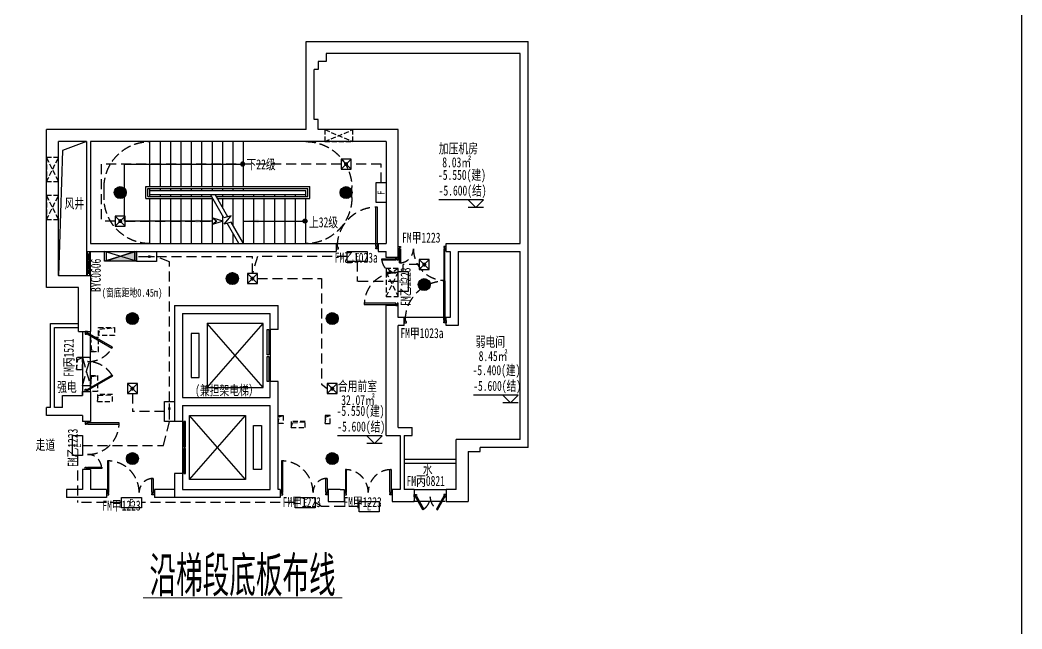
# Model space of a CAD drawing. Header units: millimetres. Extents: x -1582620 to 4754388, y -184455 to 3397362.
# Drawn here: x 3231482 to 3256548, y 2476717 to 2491937 of the extents above; entities that cross this region are included whole.
import ezdxf
from ezdxf.enums import TextEntityAlignment as Align

# ---------------------------------------------------------------- set-up
doc = ezdxf.new("R2010")
doc.units = ezdxf.units.MM
doc.header["$LTSCALE"] = 1000
doc.header["$MEASUREMENT"] = 0
for name, pattern in [('__附着_A09-5~7、9、12号楼零件_TEN25KIB_设计区$0$DASH', [0.35, 0.25, -0.1]), ('__附着_A09-5~7、9、12号楼零件_TEN25KIB_设计区$0$HIDDEN', [0.375, 0.25, -0.125]), ('HIDDEN', [0.375, 0.25, -0.125])]:
    doc.linetypes.add(name, pattern=pattern)
for name, color, linetype in [('$0$AD-NAME-ROOM', 9, 'Continuous'), ('__附着_A09-5~7、9、12号楼零件_TEN25KIB_设计区$0$AD-AREA-USNO', 9, 'Continuous'), ('__附着_A09-5~7、9、12号楼零件_TEN25KIB_设计区$0$AD-INDX', 9, 'Continuous'), ('__附着_A09-5~7、9、12号楼零件_TEN25KIB_设计区$0$AD-LEVL-HIGH', 9, 'Continuous'), ('__附着_A09-5~7、9、12号楼零件_TEN25KIB_设计区$0$AD-NAME-ROOM', 253, 'Continuous'), ('__附着_A09-5~7、9、12号楼零件_TEN25KIB_设计区$0$AD-NUMB', 9, 'Continuous'), ('__附着_A09-5~7、9、12号楼零件_TEN25KIB_设计区$0$AD-SIGN', 9, 'Continuous'), ('__附着_A09-5~7、9、12号楼零件_TEN25KIB_设计区$0$AE-ABOV', 9, '__附着_A09-5~7、9、12号楼零件_TEN25KIB_设计区$0$HIDDEN'), ('__附着_A09-5~7、9、12号楼零件_TEN25KIB_设计区$0$AE-DOOR-INSD', 9, 'Continuous'), ('__附着_A09-5~7、9、12号楼零件_TEN25KIB_设计区$0$AE-EQPM', 9, 'Continuous'), ('__附着_A09-5~7、9、12号楼零件_TEN25KIB_设计区$0$AE-FLOR', 9, 'Continuous'), ('__附着_A09-5~7、9、12号楼零件_TEN25KIB_设计区$0$AE-HDWR', 8, 'Continuous'), ('__附着_A09-5~7、9、12号楼零件_TEN25KIB_设计区$0$AE-HOLE', 9, 'Continuous'), ('__附着_A09-5~7、9、12号楼零件_TEN25KIB_设计区$0$AE-STAR', 9, 'Continuous'), ('__附着_A09-5~7、9、12号楼零件_TEN25KIB_设计区$0$AE-WALL', 9, 'Continuous'), ('__附着_A09-5~7、9、12号楼零件_TEN25KIB_设计区$0$AE-WIND', 9, 'Continuous'), ('__附着_A09-5~7、9、12号楼零件_TEN25KIB_设计区$0$W-HOLE', 9, 'Continuous'), ('__附着_A09-5~7、9、12号楼零件_TEN25KIB_设计区$0$XD-LEVL-HIGH', 9, 'Continuous'), ('__附着_A09-5~7、9、12号楼零件_TEN25KIB_设计区$0$XD-SIGN', 9, 'Continuous'), ('E-LITE-LITE', 3, 'Continuous'), ('E-LITE-WIRE2', 4, 'HIDDEN'), ('E-UNIV-EL', 140, 'Continuous'), ('E-UNIV-NOTE', 6, 'Continuous')]:
    doc.layers.add(name, color=color, linetype=linetype)
doc.styles.add('__附着_A09-5~7、9、12号楼零件_TEN25KIB_设计区$0$__附着_A09-单体_TEN24NB9_设计区$0$TH-STYLE1', font='Stfangso_0.ttf', dxfattribs={"width": 0.7})
doc.styles.add('__附着_A09-5~7、9、12号楼零件_TEN25KIB_设计区$0$TH-STYLE1', font='Stfangso_0.ttf', dxfattribs={"width": 0.7})
doc.styles.add('__附着_A09-5~7、9、12号楼零件_TEN25KIB_设计区$0$TH-STYLE3', font='Stfangso_0.ttf', dxfattribs={"width": 0.7})
doc.styles.add('TH-STYLE3', font='tssdeng.shx', dxfattribs={"width": 0.65, "bigfont": 'tssdchn.shx'})

# ---------------------------------------------------------------- blocks, each defined once
blk = doc.blocks.new('__附着_A09-5~7、9、12号楼零件_TEN25KIB_设计区$0$A$C3EE31E4A')
at = {"layer": '__附着_A09-5~7、9、12号楼零件_TEN25KIB_设计区$0$AE-HDWR'}
for p, q in [((-80, -1125), (1581, -1125)), ((-80, -1125), (-80, -1425)), ((-30, -1175), (1552, -1175)), ((-30, -1175), (-30, -1375)), ((1667, -1175), (3970, -1175)), ((1696, -1125), (4020, -1125)), ((3970, -1175), (3970, -1375)), ((4020, -1125), (4020, -1425)), ((-80, -1425), (4020, -1425)), ((-30, -1375), (3970, -1375))]:
    blk.add_line(p, q, dxfattribs=at)
at = {"layer": '__附着_A09-5~7、9、12号楼零件_TEN25KIB_设计区$0$AE-STAR'}
for p, q in [((20, 0), (20, -1125)), ((280, 0), (280, -1125)), ((540, 0), (540, -1125)), ((800, 0), (800, -1125)), ((1060, 0), (1060, -1125)), ((1320, 0), (1320, -1125)), ((1580, 0), (1580, -1125)), ((1840, 0), (1840, -701)), ((2100, 0), (2100, -250)), ((2360, 0), (2360, -1125)), ((2620, 0), (2620, -1125)), ((2880, 0), (2880, -1125)), ((3140, 0), (3140, -1125)), ((3400, 0), (3400, -1125)), ((3660, 0), (3660, -1125)), ((3920, 0), (3920, -1125)), ((2100, -450), (2100, -1125)), ((1840, -901), (1840, -1125)), ((20, -1175), (20, -1225)), ((20, -1225), (3920, -1225)), ((20, -1225), (20, -1325)), ((280, -1175), (280, -1225)), ((540, -1175), (540, -1225)), ((800, -1175), (800, -1225)), ((1060, -1175), (1060, -1225)), ((1320, -1175), (1320, -1225)), ((1840, -1175), (1840, -1225)), ((2100, -1175), (2100, -1225)), ((2360, -1175), (2360, -1225)), ((2620, -1175), (2620, -1225)), ((2880, -1175), (2880, -1225)), ((3140, -1175), (3140, -1225)), ((3400, -1175), (3400, -1225)), ((3660, -1175), (3660, -1225)), ((3920, -1175), (3920, -1225)), ((3920, -1175), (3920, -1225)), ((3920, -1225), (3920, -1325)), ((20, -1325), (3920, -1325)), ((20, -1325), (20, -1375)), ((20, -1425), (20, -2550)), ((280, -1325), (280, -1375)), ((280, -1425), (280, -2550)), ((540, -1325), (540, -1375)), ((540, -1425), (540, -2550)), ((800, -1325), (800, -1375)), ((800, -1425), (800, -2550)), ((1060, -1325), (1060, -1375)), ((1060, -1425), (1060, -2550)), ((1320, -1325), (1320, -1375)), ((1320, -1425), (1320, -2550)), ((1580, -1325), (1580, -1375)), ((1580, -1425), (1580, -2550)), ((1840, -1325), (1840, -1375)), ((1840, -1425), (1840, -2550)), ((2100, -1325), (2100, -1375)), ((2100, -1425), (2100, -2550)), ((2360, -1325), (2360, -1375)), ((2360, -1425), (2360, -2550))]:
    blk.add_line(p, q, dxfattribs=at)
at = {"layer": '__附着_A09-5~7、9、12号楼零件_TEN25KIB_设计区$0$XD-SIGN'}
for p, q in [((2245, 0), (1951, -509)), ((2360, 0), (2051, -536)), ((2051, -536), (1878, -489)), ((1878, -489), (2051, -695)), ((1871, -647), (1537, -1225)), ((1971, -674), (1653, -1225)), ((2051, -695), (1871, -647))]:
    blk.add_line(p, q, dxfattribs=at)
at = {"layer": '__附着_A09-5~7、9、12号楼零件_TEN25KIB_设计区$0$XD-SIGN', "linetype": '__附着_A09-5~7、9、12号楼零件_TEN25KIB_设计区$0$DASH'}
for p, q in [((-1130, -1150), (-1130, -1400)), ((5070, -1150), (5070, -1400))]:
    blk.add_line(p, q, dxfattribs=at)
for centre, start, end in [((20, -1150), 90, 180), ((3920, -1150), 0, 90), ((20, -1400), 180, 270), ((3920, -1400), 270, 0)]:
    blk.add_arc(centre, 1150, start, end, dxfattribs=at)
blk = doc.blocks.new('__附着_A09-5~7、9、12号楼零件_TEN25KIB_设计区$0$BG-IN-100')
for p, q in [((0, 0), (-192, 192)), ((-192, 192), (924, 192)), ((-192, 0), (192, 0)), ((0, 0), (192, 192))]:
    blk.add_line(p, q)
blk = doc.blocks.new('__附着_A09-5~7、9、12号楼零件_TEN25KIB_设计区$0$BG-100')
blk.add_blockref('__附着_A09-5~7、9、12号楼零件_TEN25KIB_设计区$0$BG-IN-100', (105033, 50487))
at = {"layer": '__附着_A09-5~7、9、12号楼零件_TEN25KIB_设计区$0$XD-LEVL-HIGH', "style": '__附着_A09-5~7、9、12号楼零件_TEN25KIB_设计区$0$TH-STYLE1', "width": 0.7}
for tag, p in [('相对标高', (104895, 51166)), ('结构标高', (104895, 50788)), ('(SL)', (105976, 50788))]:
    blk.add_attdef(tag, p, '', height=250, dxfattribs=at)
blk = doc.blocks.new('*U539')
blk.add_hatch(color=256).paths.add_polyline_path([(0, 240), (700, 0), (0, 0)])
for p, q in [((0, 240), (0, 0)), ((700, 240), (0, 240)), ((0, 240), (700, 0)), ((0, 0), (700, 0)), ((700, 0), (700, 240))]:
    blk.add_line(p, q)
at = {"layer": '__附着_A09-5~7、9、12号楼零件_TEN25KIB_设计区$0$W-HOLE'}
for p, q in [((-50, 240), (-50, 0)), ((750, 240), (-50, 240)), ((-50, 240), (750, 0)), ((-50, 0), (750, 240)), ((-50, 0), (750, 0)), ((750, 0), (750, 240))]:
    blk.add_line(p, q, dxfattribs=at)
blk = doc.blocks.new('__附着_A09-5~7、9、12号楼零件_TEN25KIB_设计区$0$_ARROW')
blk.add_solid([(0, 0), (-1, 0.1), (-1, -0.1)])
blk = doc.blocks.new('*U545')
at = {"layer": '__附着_A09-5~7、9、12号楼零件_TEN25KIB_设计区$0$AD-SIGN'}
h = blk.add_hatch(color=256, dxfattribs=at)
edge = h.paths.add_edge_path()
edge.add_arc((0, 0), 50, 0, 360)
blk.add_lwpolyline([(0, 1560), (0, 0)], dxfattribs=at)
blk.add_circle((0, 0), 50, dxfattribs=at)
at = {"layer": '__附着_A09-5~7、9、12号楼零件_TEN25KIB_设计区$0$AD-SIGN', "xscale": 400, "yscale": 400, "zscale": 400, "rotation": 90}
blk.add_blockref('__附着_A09-5~7、9、12号楼零件_TEN25KIB_设计区$0$_ARROW', (0, 1560), dxfattribs=at)
at = {"layer": '__附着_A09-5~7、9、12号楼零件_TEN25KIB_设计区$0$AD-NAME-ROOM', "style": '__附着_A09-5~7、9、12号楼零件_TEN25KIB_设计区$0$TH-STYLE3', "width": 0.7}
blk.add_attdef('A', (-91, -389), '', height=250, dxfattribs=at)
blk = doc.blocks.new('*U546')
at = {"layer": '__附着_A09-5~7、9、12号楼零件_TEN25KIB_设计区$0$AD-SIGN'}
h = blk.add_hatch(color=256, dxfattribs=at)
edge = h.paths.add_edge_path()
edge.add_arc((0, 0), 50, 0, 360)
blk.add_lwpolyline([(1425, 780), (1425, 2960), (0, 2960), (0, 0)], dxfattribs=at)
blk.add_circle((0, 0), 50, dxfattribs=at)
at = {"layer": '__附着_A09-5~7、9、12号楼零件_TEN25KIB_设计区$0$AD-SIGN', "xscale": -400, "yscale": 400, "zscale": 400, "rotation": 90}
blk.add_blockref('__附着_A09-5~7、9、12号楼零件_TEN25KIB_设计区$0$_ARROW', (1425, 780), dxfattribs=at)
at = {"layer": '__附着_A09-5~7、9、12号楼零件_TEN25KIB_设计区$0$AD-NAME-ROOM', "style": '__附着_A09-5~7、9、12号楼零件_TEN25KIB_设计区$0$TH-STYLE1', "width": 0.7}
blk.add_attdef('A', (-91, -389), '', height=250, dxfattribs=at)
blk = doc.blocks.new('*U540')
blk.add_lwpolyline([(30, 30), (60, 30), (60, 1020), (30, 1020)], close=True)
for points in [[(30, 0), (30, 30), (0, 30), (0, -30), (60, -30), (60, 0), (30, 0)], [(1020, 0), (1020, 30), (1050, 30), (1050, -30), (990, -30), (990, 0), (1020, 0)]]:
    blk.add_lwpolyline(points)
at = {"linetype": '__附着_A09-5~7、9、12号楼零件_TEN25KIB_设计区$0$HIDDEN'}
blk.add_arc((30, 30), 990, 0, 90, dxfattribs=at)
blk = doc.blocks.new('*U543')
at = {"layer": '__附着_A09-5~7、9、12号楼零件_TEN25KIB_设计区$0$AE-WIND'}
h = blk.add_hatch(dxfattribs=at)
h.set_pattern_fill('ANSI31', color=256, scale=20)
h.set_pattern_definition([(45, (0, 0), (-22.4506, 22.4506), [])])
h.paths.add_polyline_path([(60, 30), (540, 30), (540, -30), (60, -30)])
for p, q in [((0, 30), (600, 30)), ((60, 30), (60, -30)), ((540, 30), (540, -30)), ((0, -30), (600, -30))]:
    blk.add_line(p, q, dxfattribs=at)
at = {"layer": 'Defpoints'}
blk.add_lwpolyline([(60, 30), (540, 30), (540, -30), (60, -30)], close=True, dxfattribs=at)
blk = doc.blocks.new('*U542')
for points in [[(30, 30), (60, 30), (60, 822), (30, 822)], [(1170, 30), (1140, 30), (1140, 382), (1170, 382)]]:
    blk.add_lwpolyline(points, close=True)
for points in [[(30, 0), (30, 30), (0, 30), (0, -30), (60, -30), (60, 0), (30, 0)], [(1170, 0), (1170, 30), (1200, 30), (1200, -30), (1140, -30), (1140, 0), (1170, 0)]]:
    blk.add_lwpolyline(points)
at = {"linetype": '__附着_A09-5~7、9、12号楼零件_TEN25KIB_设计区$0$HIDDEN'}
for centre, radius, start, end in [((30, 30), 789, 0, 90), ((1170, 30), 351, 90, 180)]:
    blk.add_arc(centre, radius, start, end, dxfattribs=at)
blk = doc.blocks.new('*U541')
for points in [[(30, 30), (60, 30), (60, 600), (30, 600)], [(1170, 30), (1140, 30), (1140, 600), (1170, 600)]]:
    blk.add_lwpolyline(points, close=True)
for points in [[(30, 0), (30, 30), (0, 30), (0, -30), (60, -30), (60, 0), (30, 0)], [(1170, 0), (1170, 30), (1200, 30), (1200, -30), (1140, -30), (1140, 0), (1170, 0)]]:
    blk.add_lwpolyline(points)
at = {"linetype": '__附着_A09-5~7、9、12号楼零件_TEN25KIB_设计区$0$HIDDEN'}
for centre, start, end in [((30, 30), 0, 90), ((1170, 30), 90, 180)]:
    blk.add_arc(centre, 570, start, end, dxfattribs=at)
blk = doc.blocks.new('*U544')
for points in [[(30, 30), (56, 15), (416, 639), (390, 654)], [(1470, 30), (1444, 15), (1084, 639), (1110, 654)]]:
    blk.add_lwpolyline(points, close=True)
for points in [[(30, 0), (30, 30), (0, 30), (0, -30), (60, -30), (60, 0), (30, 0)], [(1470, 0), (1470, 30), (1500, 30), (1500, -30), (1440, -30), (1440, 0), (1470, 0)]]:
    blk.add_lwpolyline(points)
at = {"linetype": '__附着_A09-5~7、9、12号楼零件_TEN25KIB_设计区$0$HIDDEN'}
for centre, start, end in [((30, 30), 0, 60), ((1470, 30), 120, 180)]:
    blk.add_arc(centre, 720, start, end, dxfattribs=at)
blk = doc.blocks.new('__附着_A09-5~7、9、12号楼零件_TEN25KIB_设计区$0$dssdfdsfdsfds')
for points in [[(30, 30), (56, 15), (241, 335), (215, 350)], [(770, 30), (744, 15), (559, 335), (585, 350)]]:
    blk.add_lwpolyline(points, close=True)
for points in [[(30, 0), (30, 30), (0, 30), (0, -30), (60, -30), (60, 0), (30, 0)], [(770, 0), (770, 30), (800, 30), (800, -30), (740, -30), (740, 0), (770, 0)]]:
    blk.add_lwpolyline(points)
at = {"linetype": '__附着_A09-5~7、9、12号楼零件_TEN25KIB_设计区$0$HIDDEN'}
for centre, start, end in [((30, 30), 0, 60), ((770, 30), 120, 180)]:
    blk.add_arc(centre, 370, start, end, dxfattribs=at)
blk = doc.blocks.new('楼梯2')
at = {"layer": '__附着_A09-5~7、9、12号楼零件_TEN25KIB_设计区$0$AE-ABOV', "ltscale": 0.5}
for p, q in [((-3400, -5770, -225), (-3550, -5670, -225)), ((-3250, -5670, -225), (-3400, -5770, -225)), ((-3550, -5770, -225), (-3250, -6370, -225)), ((-3550, -6370, -225), (-3250, -5770, -225)), ((-10925, -8373), (-10775, -8350)), ((-6250, -9550), (-6229, -9382)), ((-6229, -9382), (-6125, -9350)), ((-5895, -9532), (-5575, -9500)), ((-5075, -9550), (-5054, -9382)), ((-5054, -9382), (-4950, -9350)), ((-5925, -9650), (-5895, -9532))]:
    blk.add_line(p, q, dxfattribs=at)
at = {"layer": '__附着_A09-5~7、9、12号楼零件_TEN25KIB_设计区$0$AE-ABOV', "ltscale": 0.5, "elevation": -225}
blk.add_lwpolyline([(-3250, -5770), (-3250, -5670), (-3550, -5670), (-3550, -5770)], dxfattribs=at)
blk.add_lwpolyline([(-3250, -5770), (-3550, -5770), (-3550, -6370), (-3250, -6370)], close=True, dxfattribs=at)
at = {"layer": '__附着_A09-5~7、9、12号楼零件_TEN25KIB_设计区$0$AE-ABOV', "ltscale": 0.5}
for points in [[(-10750, -7150), (-10346, -7150), (-10346, -7350), (-10750, -7350)], [(-10950, -7750), (-10750, -7750), (-10750, -7400), (-10950, -7400)], [(-11300, -8200), (-11150, -8200), (-11150, -7900), (-11300, -7900)], [(-10775, -8750), (-10950, -8750), (-10950, -8350), (-10775, -8350)], [(-10775, -9000), (-10400, -9000), (-10400, -8825), (-10775, -8825)], [(-6125, -9550), (-6250, -9550), (-6250, -9350), (-6125, -9350)], [(-5925, -9650), (-5575, -9650), (-5575, -9500), (-5925, -9500)], [(-5075, -9550), (-4950, -9550), (-4950, -9350), (-5075, -9350)]]:
    blk.add_lwpolyline(points, close=True, dxfattribs=at)
for points in [[(-10746, -7350), (-10717, -7187), (-10346, -7150)], [(-10950, -7400), (-10925, -7727), (-10750, -7750)], [(-11300, -8200), (-11267, -7943), (-11150, -7900)], [(-10775, -9000), (-10754, -8844), (-10400, -8825)]]:
    blk.add_lwpolyline(points, dxfattribs=at)
at = {"layer": '__附着_A09-5~7、9、12号楼零件_TEN25KIB_设计区$0$AE-EQPM'}
for p, q in [((-6630, -8650), (-8030, -7050)), ((-8030, -8650), (-6630, -7050)), ((-8470, -10950), (-7070, -9350)), ((-7070, -10950), (-8470, -9350))]:
    blk.add_line(p, q, dxfattribs=at)
for points in [[(-8030, -8650), (-6630, -8650), (-6630, -7050), (-8030, -7050)], [(-6490, -7200), (-6490, -7832), (-6530, -7832), (-6530, -7200)], [(-8430, -8400), (-8230, -8400), (-8230, -7300), (-8430, -7300)], [(-6490, -7868), (-6490, -8500), (-6530, -8500), (-6530, -7868)], [(-8610, -9500), (-8610, -10132), (-8570, -10132), (-8570, -9500)], [(-7070, -10950), (-8470, -10950), (-8470, -9350), (-7070, -9350)], [(-6670, -10700), (-6870, -10700), (-6870, -9600), (-6670, -9600)], [(-8610, -10168), (-8610, -10800), (-8570, -10800), (-8570, -10168)]]:
    blk.add_lwpolyline(points, close=True, dxfattribs=at)
at = {"layer": '__附着_A09-5~7、9、12号楼零件_TEN25KIB_设计区$0$AE-FLOR', "linetype": '__附着_A09-5~7、9、12号楼零件_TEN25KIB_设计区$0$DASH', "ltscale": 0.5}
for p, q in [((-5086, -2200, 125), (-4386, -2500, 125)), ((-5086, -2500, 125), (-4386, -2200, 125)), ((-12050, -2900, 2600), (-11750, -3500, 2600)), ((-12050, -3500, 2600), (-11750, -2900, 2600)), ((-12050, -3850), (-11750, -4450)), ((-12050, -4450), (-11750, -3850))]:
    blk.add_line(p, q, dxfattribs=at)
at = {"layer": '__附着_A09-5~7、9、12号楼零件_TEN25KIB_设计区$0$AE-FLOR'}
for p, q in [((-11050, -5250), (-11050, -5850)), ((-10950, -5850), (-10950, -5250)), ((-4800, -5050), (-3750, -5050)), ((-2050, -6900), (-3100, -6900)), ((-11150, -7250), (-11150, -8750)), ((-10950, -8750), (-10950, -7250)), ((-6450, -7200), (-6450, -8500)), ((-8650, -9500), (-8650, -10800)), ((-2850, -11200), (-2050, -11200)), ((-2075, -11500), (-2875, -11500))]:
    blk.add_line(p, q, dxfattribs=at)
at = {"layer": '__附着_A09-5~7、9、12号楼零件_TEN25KIB_设计区$0$AE-FLOR', "linetype": '__附着_A09-5~7、9、12号楼零件_TEN25KIB_设计区$0$DASH'}
for p, q in [((-11150, -7900), (-10950, -8600)), ((-11150, -8600), (-10950, -7900))]:
    blk.add_line(p, q, dxfattribs=at)
at = {"layer": '__附着_A09-5~7、9、12号楼零件_TEN25KIB_设计区$0$AE-FLOR', "ltscale": 10}
blk.add_line((-10950, -8750), (-10925, -8373), dxfattribs=at)
at = {"layer": '__附着_A09-5~7、9、12号楼零件_TEN25KIB_设计区$0$AE-FLOR', "linetype": '__附着_A09-5~7、9、12号楼零件_TEN25KIB_设计区$0$DASH', "ltscale": 0.5}
for points, elevation in [([(-5086, -2500), (-4386, -2500), (-4386, -2200), (-5086, -2200)], 125), ([(-12050, -3500), (-11750, -3500), (-11750, -2900), (-12050, -2900)], 2600)]:
    blk.add_lwpolyline(points, close=True, dxfattribs=dict(at, elevation=elevation))
blk.add_lwpolyline([(-12050, -4450), (-11750, -4450), (-11750, -3850), (-12050, -3850)], close=True, dxfattribs=at)
at = {"layer": '__附着_A09-5~7、9、12号楼零件_TEN25KIB_设计区$0$AE-FLOR', "linetype": '__附着_A09-5~7、9、12号楼零件_TEN25KIB_设计区$0$DASH'}
blk.add_lwpolyline([(-11150, -8600), (-10950, -8600), (-10950, -7900), (-11150, -7900)], close=True, dxfattribs=at)
at = {"layer": '__附着_A09-5~7、9、12号楼零件_TEN25KIB_设计区$0$AE-HOLE'}
blk.add_lwpolyline([(-11050, -2500), (-11650, -2724), (-11750, -5852)], dxfattribs=at)
at = {"layer": '__附着_A09-5~7、9、12号楼零件_TEN25KIB_设计区$0$AE-WALL'}
for p, q in [((-5550, -2200), (-5550, 0)), ((-5550, 0), (0, 0)), ((0, -10150), (0, 0)), ((-200, -5050), (-200, -300)), ((-5350, -1950), (-5350, -700)), ((-5250, -700), (-5350, -700)), ((-5250, -1950), (-5350, -1950)), ((-5250, -2200), (-5250, -1950)), ((-12050, -6150), (-12050, -2200)), ((-5550, -2200), (-12050, -2200)), ((-3250, -2200), (-5250, -2200)), ((-3250, -5050), (-3250, -2200)), ((-11050, -2500), (-11750, -2500)), ((-11750, -5850), (-11750, -2500)), ((-11050, -2500), (-11050, -5250)), ((-10950, -2500), (-10950, -5050)), ((-3550, -2500), (-10950, -2500)), ((-3550, -2500), (-3550, -5050)), ((-11050, -5250), (-4800, -5250)), ((-10950, -5050), (-4800, -5050)), ((-4800, -5050), (-4800, -5250)), ((-3750, -5050), (-3550, -5050)), ((-3750, -5050), (-3750, -5250)), ((-3750, -5250), (-3550, -5250)), ((-3550, -5400), (-3550, -5250)), ((-3250, -5400), (-3250, -5050)), ((-2050, -5250), (-2050, -5050)), ((-2050, -5050), (-200, -5050)), ((-1750, -5250), (-1750, -7100)), ((-1750, -5250), (-200, -5250)), ((-200, -9950), (-200, -5250)), ((-3250, -5400), (-3550, -5400)), ((-11750, -5850), (-10950, -5850)), ((-10950, -5850), (-10950, -7250)), ((-10950, -5850), (-10950, -7250)), ((-11250, -6150), (-12050, -6150)), ((-11250, -7250), (-11250, -6150)), ((-8850, -6600), (-8850, -9500)), ((-8850, -6600), (-6250, -6600)), ((-6250, -7200), (-6250, -6600)), ((-3550, -9850), (-3550, -6600)), ((-3250, -6600), (-3550, -6600)), ((-3250, -6900), (-3250, -6600)), ((-8650, -6800), (-6450, -6800)), ((-8650, -6800), (-8650, -8900)), ((-6450, -7200), (-6450, -6800)), ((-3100, -6900), (-3250, -6900)), ((-3100, -7100), (-3100, -6900)), ((-2050, -7100), (-2050, -6900)), ((-1950, -6900), (-2050, -6900)), ((-11950, -9150), (-11950, -7050)), ((-11950, -7050), (-11250, -7050)), ((-11850, -9150), (-11850, -7150)), ((-11850, -7150), (-11250, -7150)), ((-11250, -7250), (-10950, -7250)), ((-6250, -7200), (-6450, -7200)), ((-3250, -9650), (-3250, -7100)), ((-3100, -7100), (-3250, -7100)), ((-1750, -7100), (-2050, -7100)), ((-6450, -8900), (-6450, -8500)), ((-6250, -8500), (-6450, -8500)), ((-6250, -11200), (-6250, -8500)), ((-11150, -8750), (-10950, -8750)), ((-11150, -8750), (-11150, -8850)), ((-11150, -8850), (-11150, -8750)), ((-10950, -8750), (-10950, -9150)), ((-10950, -8750), (-10950, -9500)), ((-8650, -8900), (-6450, -8900)), ((-11950, -9150), (-12050, -9150)), ((-12050, -9350), (-12050, -9150)), ((-11651, -9150), (-11850, -9150)), ((-8650, -9100), (-8650, -9500)), ((-8650, -9100), (-6450, -9100)), ((-6450, -11200), (-6450, -9100)), ((-11150, -9350), (-12050, -9350)), ((-11150, -9350), (-11150, -9500)), ((-10950, -9500), (-11150, -9500)), ((-8650, -9500), (-8850, -9500)), ((-3250, -9650), (-2900, -9650)), ((-2900, -9850), (-2900, -9650)), ((-3550, -9850), (-3200, -9850)), ((-3200, -9850), (-3200, -11200)), ((-3100, -9850), (-3100, -11200)), ((-3100, -9850), (-2900, -9850)), ((-1800, -11200), (-1800, -9950)), ((-200, -9950), (-1800, -9950)), ((-1500, -10250), (-1500, -11500)), ((-1500, -10250), (-1200, -10250)), ((0, -10150), (-1200, -10150)), ((-1200, -10250), (-1200, -10150)), ((-1800, -10450), (-3100, -10450)), ((-10950, -10700), (-11150, -10700)), ((-11150, -10700), (-11150, -11200)), ((-1800, -10550), (-3100, -10550)), ((-8850, -10800), (-8850, -11400)), ((-8650, -10800), (-8850, -10800)), ((-8650, -10800), (-8650, -11200)), ((-11150, -11200), (-11550, -11200)), ((-11550, -11200), (-11550, -11400)), ((-10550, -11200), (-10950, -11200)), ((-10550, -11200), (-10550, -11400)), ((-9350, -11200), (-9350, -11400)), ((-8850, -11200), (-9350, -11200)), ((-8650, -11200), (-6450, -11200)), ((-6200, -11200), (-6250, -11200)), ((-6200, -11200), (-6200, -11400)), ((-4700, -11200), (-4600, -11200)), ((-4600, -11200), (-4600, -11500)), ((-3200, -11200), (-3400, -11200)), ((-3400, -11200), (-3400, -11500)), ((-2850, -11200), (-3100, -11200)), ((-2850, -11200), (-2850, -11500)), ((-1800, -11200), (-2050, -11200)), ((-2050, -11200), (-2050, -11500)), ((-10550, -11400), (-11550, -11400)), ((-6200, -11400), (-9350, -11400)), ((-3400, -11500), (-2850, -11500)), ((-2050, -11500), (-1500, -11500))]:
    blk.add_line(p, q, dxfattribs=at)
for points in [[(-200, -300), (-5050, -300), (-5050, -500), (-5250, -500), (-5250, -700)], [(-2050, -5250), (-1950, -5250), (-1950, -6900)], [(-11651, -9150), (-11651, -8850), (-11150, -8850)], [(-10950, -10700), (-10950, -11200)], [(-4700, -11200), (-5000, -11200), (-5000, -11500), (-4600, -11500)]]:
    blk.add_lwpolyline(points, dxfattribs=at)
at = {"layer": '__附着_A09-5~7、9、12号楼零件_TEN25KIB_设计区$0$AD-LEVL-HIGH'}
ref = blk.add_blockref('__附着_A09-5~7、9、12号楼零件_TEN25KIB_设计区$0$BG-100', (103725, -54635), dxfattribs=dict(at, xscale=-1))
ref.add_attrib('结构标高', '-5.550(建)', (-2253, -3456), dxfattribs={"layer": '__附着_A09-5~7、9、12号楼零件_TEN25KIB_设计区$0$XD-LEVL-HIGH', "height": 250, "style": '__附着_A09-5~7、9、12号楼零件_TEN25KIB_设计区$0$TH-STYLE1', "width": 0.7})
ref.add_attrib('相对标高', '-5.600(结)', (-2237, -3848), dxfattribs={"layer": '__附着_A09-5~7、9、12号楼零件_TEN25KIB_设计区$0$XD-LEVL-HIGH', "height": 250, "style": '__附着_A09-5~7、9、12号楼零件_TEN25KIB_设计区$0$TH-STYLE1', "width": 0.7})
ref.add_attrib('结构标高', '-5.550(建)', (-2253, -3456), dxfattribs={"layer": '__附着_A09-5~7、9、12号楼零件_TEN25KIB_设计区$0$XD-LEVL-HIGH', "height": 250, "style": '__附着_A09-5~7、9、12号楼零件_TEN25KIB_设计区$0$TH-STYLE1', "width": 0.7})
ref.add_attrib('相对标高', '-5.600(结)', (-2237, -3848), dxfattribs={"layer": '__附着_A09-5~7、9、12号楼零件_TEN25KIB_设计区$0$XD-LEVL-HIGH', "height": 250, "style": '__附着_A09-5~7、9、12号楼零件_TEN25KIB_设计区$0$TH-STYLE1', "width": 0.7})
ref = blk.add_blockref('__附着_A09-5~7、9、12号楼零件_TEN25KIB_设计区$0$BG-100', (104589, -59517), dxfattribs=dict(at, xscale=-1))
ref.add_attrib('结构标高', '-5.400(建)', (-1389, -8338), dxfattribs={"layer": '__附着_A09-5~7、9、12号楼零件_TEN25KIB_设计区$0$XD-LEVL-HIGH', "height": 250, "style": '__附着_A09-5~7、9、12号楼零件_TEN25KIB_设计区$0$TH-STYLE1', "width": 0.7})
ref.add_attrib('相对标高', '-5.600(结)', (-1373, -8730), dxfattribs={"layer": '__附着_A09-5~7、9、12号楼零件_TEN25KIB_设计区$0$XD-LEVL-HIGH', "height": 250, "style": '__附着_A09-5~7、9、12号楼零件_TEN25KIB_设计区$0$TH-STYLE1', "width": 0.7})
ref.add_attrib('结构标高', '-5.400(建)', (-1389, -8338), dxfattribs={"layer": '__附着_A09-5~7、9、12号楼零件_TEN25KIB_设计区$0$XD-LEVL-HIGH', "height": 250, "style": '__附着_A09-5~7、9、12号楼零件_TEN25KIB_设计区$0$TH-STYLE1', "width": 0.7})
ref.add_attrib('相对标高', '-5.600(结)', (-1373, -8730), dxfattribs={"layer": '__附着_A09-5~7、9、12号楼零件_TEN25KIB_设计区$0$XD-LEVL-HIGH', "height": 250, "style": '__附着_A09-5~7、9、12号楼零件_TEN25KIB_设计区$0$TH-STYLE1', "width": 0.7})
ref = blk.add_blockref('__附着_A09-5~7、9、12号楼零件_TEN25KIB_设计区$0$BG-100', (101188, -60534), dxfattribs=dict(at, xscale=-1))
ref.add_attrib('结构标高', '-5.550(建)', (-4790, -9355), dxfattribs={"layer": '__附着_A09-5~7、9、12号楼零件_TEN25KIB_设计区$0$XD-LEVL-HIGH', "height": 250, "style": '__附着_A09-5~7、9、12号楼零件_TEN25KIB_设计区$0$TH-STYLE1', "width": 0.7})
ref.add_attrib('相对标高', '-5.600(结)', (-4774, -9747), dxfattribs={"layer": '__附着_A09-5~7、9、12号楼零件_TEN25KIB_设计区$0$XD-LEVL-HIGH', "height": 250, "style": '__附着_A09-5~7、9、12号楼零件_TEN25KIB_设计区$0$TH-STYLE1', "width": 0.7})
at = {"layer": '__附着_A09-5~7、9、12号楼零件_TEN25KIB_设计区$0$AD-SIGN'}
ref = blk.add_blockref('*U546', (-7140, -3062), dxfattribs=dict(at, xscale=-1, rotation=90))
ref.add_attrib('A', '下22级', (-7044, -3193), dxfattribs={"layer": '__附着_A09-5~7、9、12号楼零件_TEN25KIB_设计区$0$AD-NAME-ROOM', "height": 250, "style": '__附着_A09-5~7、9、12号楼零件_TEN25KIB_设计区$0$TH-STYLE1', "width": 0.7})
ref = blk.add_blockref('*U545', (-5580, -4487), dxfattribs=dict(at, rotation=90))
ref.add_attrib('A', '上32级', (-5482, -4641), dxfattribs={"layer": '__附着_A09-5~7、9、12号楼零件_TEN25KIB_设计区$0$AD-NAME-ROOM', "height": 250, "style": '__附着_A09-5~7、9、12号楼零件_TEN25KIB_设计区$0$TH-STYLE1', "width": 0.7})
at = {"layer": '__附着_A09-5~7、9、12号楼零件_TEN25KIB_设计区$0$AE-DOOR-INSD', "xscale": -1}
for p in [(-3750, -5150), (-2050, -7000)]:
    blk.add_blockref('*U540', p, dxfattribs=at)
at = {"layer": '__附着_A09-5~7、9、12号楼零件_TEN25KIB_设计区$0$AE-DOOR-INSD'}
for name, p, rotation in [('*U542', (-2050, -5150), 180), ('*U542', (-3280, -6600), 90), ('*U544', (-11050, -7250), 270), ('*U542', (-11050, -9500), 270)]:
    blk.add_blockref(name, p, dxfattribs=dict(at, rotation=rotation))
for name, p in [('*U542', (-10550, -11300)), ('*U542', (-6200, -11300)), ('*U541', (-4600, -11300))]:
    blk.add_blockref(name, p, dxfattribs=at)
at = {"layer": '__附着_A09-5~7、9、12号楼零件_TEN25KIB_设计区$0$AE-DOOR-INSD', "extrusion": (0, 0, -1), "xscale": -1, "zscale": -1, "rotation": 180}
blk.add_blockref('__附着_A09-5~7、9、12号楼零件_TEN25KIB_设计区$0$dssdfdsfdsfds', (2050, -11350), dxfattribs=at)
at = {"layer": '__附着_A09-5~7、9、12号楼零件_TEN25KIB_设计区$0$AE-EQPM', "xscale": -1}
blk.add_blockref('*U539', (-9850, -5490), dxfattribs=at)
at = {"layer": '__附着_A09-5~7、9、12号楼零件_TEN25KIB_设计区$0$AE-STAR', "xscale": -1, "rotation": 180}
blk.add_blockref('__附着_A09-5~7、9、12号楼零件_TEN25KIB_设计区$0$A$C3EE31E4A', (-9480, -5050), dxfattribs=at)
at = {"layer": '__附着_A09-5~7、9、12号楼零件_TEN25KIB_设计区$0$AE-WIND', "xscale": -1, "rotation": 270}
blk.add_blockref('*U543', (-10995, -5850), dxfattribs=at)
at = {"layer": '__附着_A09-5~7、9、12号楼零件_TEN25KIB_设计区$0$AD-AREA-USNO', "style": '__附着_A09-5~7、9、12号楼零件_TEN25KIB_设计区$0$TH-STYLE1', "width": 0.7}
for s, p in [('8.03㎡', (-2147, -3142)), ('8.45㎡', (-1237, -7985))]:
    blk.add_text(s, height=250, dxfattribs=at).set_placement(p)
blk.add_text('32.07㎡', height=250, dxfattribs=at).set_placement((-4255, -8961), align=Align.MIDDLE_CENTER)
at = {"layer": '__附着_A09-5~7、9、12号楼零件_TEN25KIB_设计区$0$AD-INDX', "style": '__附着_A09-5~7、9、12号楼零件_TEN25KIB_设计区$0$TH-STYLE1', "width": 0.7}
blk.add_text('(窗底距地0.45m)', height=200, dxfattribs=at).set_placement((-10667, -6376, 2943))
at = {"layer": '__附着_A09-5~7、9、12号楼零件_TEN25KIB_设计区$0$AD-NAME-ROOM', "style": '__附着_A09-5~7、9、12号楼零件_TEN25KIB_设计区$0$TH-STYLE1', "width": 0.7}
for s, p in [('加压机房', (-2234, -2794)), ('弱电间', (-1312, -7629)), ('走道', (-12321, -10206))]:
    blk.add_text(s, height=250, dxfattribs=at).set_placement(p)
for s, p in [('风井', (-11351, -4048)), ('强电', (-11538, -8631)), ('合用前室', (-4270, -8611)), ('(兼担架电梯）', (-7535, -8716, 0)), ('水', (-2512, -10695))]:
    blk.add_text(s, height=250, dxfattribs=at).set_placement(p, align=Align.MIDDLE_CENTER)
at = {"layer": '__附着_A09-5~7、9、12号楼零件_TEN25KIB_设计区$0$AD-NUMB', "style": '__附着_A09-5~7、9、12号楼零件_TEN25KIB_设计区$0$TH-STYLE1', "width": 0.7}
for s, p in [('FM甲1223', (-3152, -5024)), ('FM乙1023a', (-4840, -5525)), ('FM甲1023a', (-3195, -7412)), ('FM丙0821', (-3041, -11106)), ('FM甲1223', (-10653, -11721)), ('FM甲1223', (-6143, -11636)), ('FM甲1223', (-4621, -11636))]:
    blk.add_text(s, height=250, dxfattribs=at).set_placement(p)
at = {"layer": '__附着_A09-5~7、9、12号楼零件_TEN25KIB_设计区$0$AD-NUMB', "width": 0.7}
for s, style, p in [('BYC0606', '__附着_A09-5~7、9、12号楼零件_TEN25KIB_设计区$0$__附着_A09-单体_TEN24NB9_设计区$0$TH-STYLE1', (-10691, -6260)), ('FM乙1223', '__附着_A09-5~7、9、12号楼零件_TEN25KIB_设计区$0$TH-STYLE1', (-2941, -6605)), ('FM丙1521', '__附着_A09-5~7、9、12号楼零件_TEN25KIB_设计区$0$TH-STYLE1', (-11368, -8378)), ('FM乙1223', '__附着_A09-5~7、9、12号楼零件_TEN25KIB_设计区$0$TH-STYLE1', (-11267, -10635))]:
    blk.add_text(s, height=250, rotation=90, dxfattribs=dict(at, style=style)).set_placement(p)
blk = doc.blocks.new('E-BFEL110')
blk.add_lwpolyline([(-2.5, 1.25), (2.5, 1.25), (2.5, -1.25), (-2.5, -1.25)], close=True)
at = {"layer": 'E-UNIV-EL', "style": 'TH-STYLE3', "width": 0.7}
blk.add_attdef('T', text='', height=1.8, dxfattribs=at).set_placement((0, 0), align=Align.MIDDLE)
blk = doc.blocks.new('E-BFEL100')
blk.add_lwpolyline([(-2.5, 1.25), (2.5, 1.25), (2.5, -1.25), (-2.5, -1.25)], close=True)
at = {"layer": 'E-UNIV-EL', "style": 'TH-STYLE3', "width": 0.7}
blk.add_attdef('T', text='', height=1.8, dxfattribs=at).set_placement((0, 0), align=Align.MIDDLE)
blk = doc.blocks.new('E-BFEL200')
blk.add_lwpolyline([(-2.5, 1.25), (2.5, 1.25), (2.5, -1.25), (-2.5, -1.25)], close=True)
at = {"layer": 'E-UNIV-EL'}
blk.add_line((-2, 0), (2, 0), dxfattribs=at)
blk.add_lwpolyline([(0.5, 0, 0.75, 0, 0), (2, 0, 0, 0, 0)], format="xyseb", dxfattribs=at)
blk = doc.blocks.new('E-BL302')
at = {"const_width": 1.5}
blk.add_lwpolyline([(-0.75, 0, 1), (0.75, 0, 1)], format="xyb", close=True, dxfattribs=at)
blk.add_circle((0, 0), 1.5)
blk = doc.blocks.new('E-BFEL800')
for p, q in [((-1.25, -1.25), (1.25, 1.25)), ((1.25, -1.25), (-1.25, 1.25))]:
    blk.add_line(p, q)
blk.add_lwpolyline([(-1.25, -1.25), (1.25, -1.25), (1.25, 1.25), (-1.25, 1.25)], close=True)
at = {"const_width": 0.5}
blk.add_lwpolyline([(-0.25, 0, 1), (0.25, 0, 1)], format="xyb", close=True, dxfattribs=at)

msp = doc.modelspace()

# ---------------------------------------------------------------- linework, layer by layer
at = {"layer": 'E-LITE-WIRE2'}
for p, q in [((3233513.1, 2488335.69), (3233513.1, 2486910.69)), ((3239513.1, 2488335.69), (3233513.1, 2488335.69)), ((3240518.1, 2488335.69), (3239763.1, 2488335.69)), ((3240518.1, 2487873.19), (3240518.1, 2488335.69)), ((3233863.1, 2486910.69), (3233513.1, 2486910.69)), ((3234113.1, 2486910.69), (3236402.54, 2486910.69)), ((3234893.1, 2486023.19), (3237296.1, 2486023.19)), ((3235218.1, 2485896.48), (3234893.1, 2486023.19)), ((3235218.1, 2482398.19), (3235218.1, 2485896.48)), ((3237296.1, 2485598.19), (3237296.1, 2486023.19)), ((3237422.25, 2486023.19), (3237296.1, 2485598.19)), ((3239668.1, 2486023.19), (3237422.25, 2486023.19)), ((3239918.1, 2485898.19), (3239918.1, 2485398.19)), ((3241471.1, 2485823.19), (3241068.1, 2485823.19)), ((3241068.1, 2485648.19), (3241068.1, 2485823.19)), ((3237421.1, 2485473.19), (3239021.1, 2485473.19)), ((3239021.1, 2485473.19), (3239021.1, 2482839.3)), ((3240943.1, 2485398.19), (3239918.1, 2485398.19)), ((3239021.1, 2482839.3), (3239168.1, 2482723.19)), ((3234293.1, 2482598.19), (3234293.1, 2482148.19)), ((3235093.1, 2482148.19), (3234293.1, 2482148.19)), ((3235074.46, 2481298.19), (3235218.1, 2481898.19)), ((3233043.1, 2481298.19), (3235074.46, 2481298.19)), ((3232918.1, 2481048.19), (3232918.1, 2479873.19)), ((3234018.1, 2479873.19), (3232918.1, 2479873.19)), ((3238368.1, 2479873.19), (3234518.1, 2479873.19)), ((3239025.17, 2479773.19), (3238868.1, 2479873.19)), ((3239968.1, 2479773.19), (3239025.17, 2479773.19))]:
    msp.add_line(p, q, dxfattribs=at)
msp.add_lwpolyline([(3236553.1, 2486910.69), (3236302.54, 2486985.69), (3236402.54, 2486910.69), (3236302.54, 2486835.69), (3236553.1, 2486910.69)], dxfattribs=at)
at = {"layer": 'E-UNIV-NOTE'}
msp.add_lwpolyline([(3256548.18, 2460089), (3256548.18, 2494089), (3217552.5, 2494089), (3217552.5, 2460089)], close=True, dxfattribs=at)
at = {"layer": 'E-UNIV-NOTE', "const_width": 20}
msp.add_lwpolyline([(3239542.46, 2477492.94), (3234558.21, 2477492.94)], dxfattribs=at)

# ---------------------------------------------------------------- block references
at = {"layer": '$0$AD-NAME-ROOM'}
msp.add_blockref('楼梯2', (3244193.1, 2491398.19), dxfattribs=at)
at = {"layer": 'E-LITE-LITE', "xscale": 100, "yscale": 100, "zscale": 100}
for name, p in [('E-BFEL800', (3239638.1, 2488335.69)), ('E-BL302', (3233988.1, 2487623.19)), ('E-BL302', (3239638.1, 2487623.19)), ('E-BFEL800', (3233988.1, 2486910.69)), ('E-BFEL200', (3234643.1, 2486023.19)), ('E-BFEL800', (3241596.1, 2485823.19)), ('E-BFEL800', (3237296.1, 2485473.19)), ('E-BL302', (3234293.1, 2484473.19)), ('E-BFEL800', (3234293.1, 2482723.19)), ('E-BFEL800', (3239293.1, 2482723.19)), ('E-BL302', (3234293.1, 2480973.19))]:
    msp.add_blockref(name, p, dxfattribs=at)
at = {"layer": 'E-LITE-LITE', "xscale": 100, "yscale": 100, "zscale": 100, "rotation": 90}
for name, p, values in [('E-BFEL110', (3240518.1, 2487623.19), {'T': 'F'}), ('E-BFEL100', (3241068.1, 2485398.19), {'T': 'E'}), ('E-BFEL100', (3232918.1, 2481298.19), {'T': 'E'})]:
    msp.add_blockref(name, p, dxfattribs=at).add_auto_attribs(values)
at = {"layer": 'E-LITE-LITE', "xscale": 100, "yscale": 100, "zscale": 100}
for p in [(3239918.1, 2486023.19), (3234268.1, 2479873.19), (3238618.1, 2479873.19), (3240218.1, 2479773.19)]:
    msp.add_blockref('E-BFEL100', p, dxfattribs=at).add_auto_attribs({'T': 'E'})
for name, p, rotation in [('E-BL302', (3236793.1, 2485473.19), 270), ('E-BL302', (3236796.1, 2485473.19), 270), ('E-BL302', (3241596.1, 2485323.19), 270), ('E-BL302', (3239293.1, 2484473.19), 180), ('E-BFEL200', (3235218.1, 2482148.19), 90), ('E-BL302', (3239293.1, 2480973.19), 180)]:
    msp.add_blockref(name, p, dxfattribs=dict(at, rotation=rotation))

# ---------------------------------------------------------------- texts
at = {"layer": 'E-UNIV-NOTE', "style": 'TH-STYLE3', "width": 0.7}
msp.add_text('沿梯段底板布线', height=1000, dxfattribs=at).set_placement((3237050.34, 2478089), align=Align.MIDDLE)

doc.saveas('drawing.dxf')
